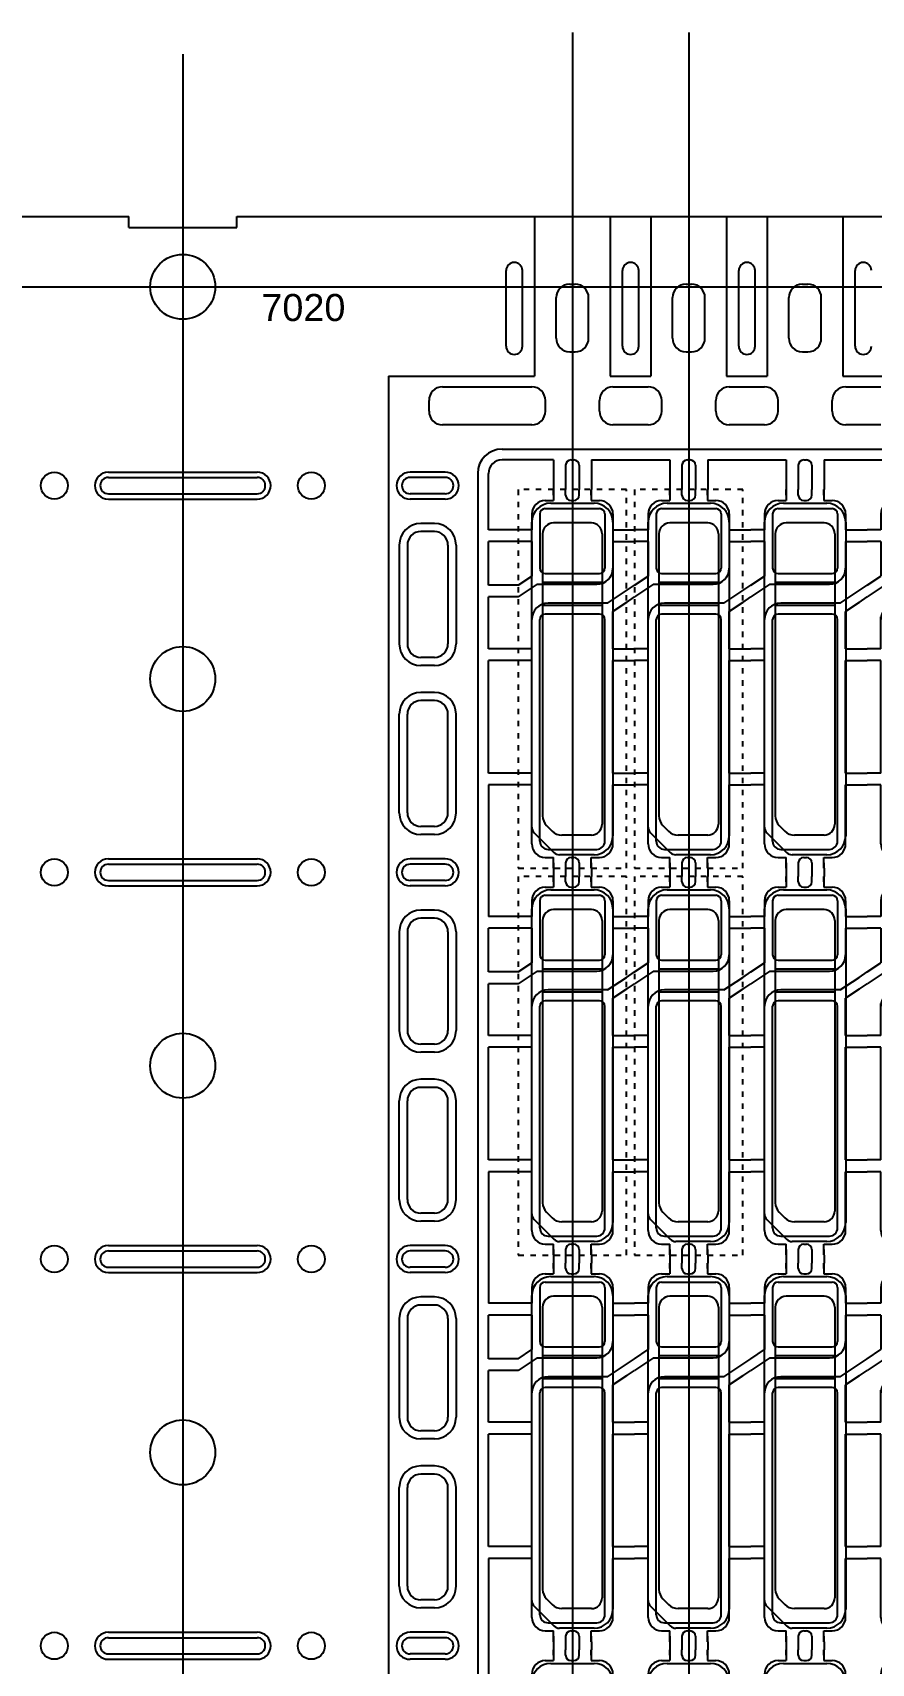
# Model space of a CAD drawing. Header units: millimetres. Extents: x -992 to 1678, y 98 to 1000.
# Drawn here: x -787.16 to -771.66, y 574.62 to 604.77 of the extents above; entities that cross this region are included whole.
import ezdxf

# ---------------------------------------------------------------- set-up
doc = ezdxf.new("R2010")
doc.units = ezdxf.units.MM
for name, pattern in [('CENTER', [10.16, 6.35, -1.27, 1.27, -1.27]), ('DOT2', [0.125, 0, -0.125]), ('HIDDEN', [1.905, 1.27, -0.635])]:
    doc.linetypes.add(name, pattern=pattern)
for name, color, linetype in [('1', 3, 'Continuous'), ('6', 6, 'Continuous'), ('b etching', 1, 'Continuous'), ('CEN', 8, 'CENTER'), ('HID', 1, 'HIDDEN'), ('PPA', 2, 'Continuous')]:
    doc.layers.add(name, color=color, linetype=linetype)
doc.styles.add('STYLE3', font='arial.ttf')

# ---------------------------------------------------------------- blocks, each defined once
blk = doc.blocks.new('e1')
at = {"layer": '1', "linetype": 'ByBlock'}
for p, q in [((-947.208, 906.381), (-947.058, 906.381)), ((-946.833, 906.481), (-946.833, 906.581)), ((-946.733, 906.381), (-946.683, 906.381)), ((-946.583, 906.481), (-946.583, 906.581)), ((-947.708, 904.814), (-947.458, 904.981)), ((-947.358, 904.831), (-947.708, 904.597)), ((-946.058, 904.481), (-945.708, 904.714)), ((-945.708, 904.497), (-945.958, 904.331)), ((-947.208, 899.781), (-947.058, 899.781)), ((-946.833, 899.681), (-946.833, 899.581)), ((-946.733, 899.781), (-946.683, 899.781)), ((-946.583, 899.681), (-946.583, 899.581))]:
    blk.add_line(p, q, dxfattribs=at)
at = {"layer": '1'}
for p, q in [((-947.058, 906.581), (-947.058, 906.481)), ((-947.058, 906.481), (-947.058, 906.581)), ((-947.058, 906.581), (-947.058, 906.381)), ((-946.358, 906.581), (-946.358, 906.481)), ((-946.358, 906.481), (-946.358, 906.581)), ((-946.358, 906.581), (-946.358, 906.381)), ((-946.358, 906.381), (-946.208, 906.381)), ((-947.458, 906.131), (-947.458, 905.841)), ((-945.958, 906.131), (-945.958, 905.841)), ((-947.458, 905.841), (-947.708, 905.841)), ((-945.958, 905.841), (-945.708, 905.841)), ((-947.458, 905.621), (-947.708, 905.621)), ((-947.458, 905.621), (-947.458, 904.981)), ((-945.958, 905.621), (-945.958, 905.131)), ((-945.958, 905.621), (-945.708, 905.621)), ((-947.358, 904.831), (-946.258, 904.831)), ((-947.458, 903.641), (-947.458, 904.231)), ((-946.058, 904.481), (-947.158, 904.481)), ((-945.958, 903.641), (-945.958, 904.331)), ((-947.458, 903.641), (-947.708, 903.641)), ((-945.958, 903.641), (-945.708, 903.641)), ((-947.458, 903.421), (-947.708, 903.421)), ((-947.458, 901.341), (-947.458, 903.421)), ((-945.958, 901.341), (-945.958, 903.421)), ((-945.958, 903.421), (-945.708, 903.421)), ((-947.458, 901.341), (-947.708, 901.341)), ((-945.958, 901.341), (-945.708, 901.341)), ((-947.458, 901.121), (-947.708, 901.121)), ((-947.458, 900.031), (-947.458, 901.121)), ((-945.958, 900.031), (-945.958, 901.121)), ((-945.958, 901.121), (-945.708, 901.121)), ((-947.058, 899.581), (-947.058, 899.781)), ((-947.058, 899.581), (-947.058, 899.681)), ((-947.058, 899.681), (-947.058, 899.581)), ((-946.358, 899.781), (-946.208, 899.781)), ((-946.358, 899.581), (-946.358, 899.781)), ((-946.358, 899.581), (-946.358, 899.681)), ((-946.358, 899.681), (-946.358, 899.581))]:
    blk.add_line(p, q, dxfattribs=at)
for centre, radius, start, end in [((-947.208, 906.131), 0.25, 90, 180), ((-946.208, 906.131), 0.25, 0, 90), ((-946.258, 905.131), 0.3, 270, 0), ((-947.158, 904.181), 0.3, 90, 180), ((-947.208, 900.031), 0.25, 180, 270), ((-946.208, 900.031), 0.25, 270, 0)]:
    blk.add_arc(centre, radius, start, end, dxfattribs=at)
at = {"layer": '1', "linetype": 'ByBlock'}
for centre, start, end in [((-946.733, 906.481), 180, 270), ((-946.683, 906.481), 270, 0), ((-946.733, 899.681), 90, 180), ((-946.683, 899.681), 0, 90)]:
    blk.add_arc(centre, 0.1, start, end, dxfattribs=at)
blk = doc.blocks.new('e2')
at = {"layer": 'b etching', "linetype": 'ByBlock'}
for p, q in [((-947.308, 906.131), (-947.308, 905.131)), ((-947.208, 906.231), (-946.208, 906.231)), ((-946.108, 906.131), (-946.108, 905.131)), ((-947.208, 905.031), (-946.208, 905.031)), ((-946.208, 904.281), (-947.208, 904.281)), ((-947.308, 900.081), (-947.308, 904.181)), ((-946.108, 900.081), (-946.108, 904.181)), ((-947.158, 899.931), (-946.258, 899.931))]:
    blk.add_line(p, q, dxfattribs=at)
for centre, radius, start, end in [((-947.208, 906.131), 0.1, 90, 180), ((-946.208, 906.131), 0.1, 360, 90), ((-947.208, 905.131), 0.1, 180, 270), ((-946.208, 905.131), 0.1, 270, 360), ((-947.208, 904.181), 0.1, 90, 180), ((-946.208, 904.181), 0.1, 0, 90), ((-947.158, 900.081), 0.15, 180, 270), ((-946.258, 900.081), 0.15, 270, 0)]:
    blk.add_arc(centre, radius, start, end, dxfattribs=at)

msp = doc.modelspace()

# ---------------------------------------------------------------- linework, layer by layer
at = {"layer": '1', "linetype": 'ByBlock'}
for p, q in [((-815.23553085, 601.37062093), (-785.38553085, 601.37062093)), ((-783.38553085, 601.37062093), (-753.53553085, 601.37062093)), ((-777.68553085, 597.77062093), (-777.68553085, 597.97062093)), ((-776.68553085, 597.77062093), (-776.68553085, 597.97062093)), ((-775.53553085, 597.77062093), (-775.53553085, 597.97062093)), ((-774.53553085, 597.77062093), (-774.53553085, 597.97062093)), ((-773.38553085, 597.77062093), (-773.38553085, 597.97062093)), ((-772.38553085, 597.77062093), (-772.38553085, 597.97062093)), ((-777.93553085, 597.52062093), (-779.58553085, 597.52062093)), ((-775.78553085, 597.52062093), (-776.43553085, 597.52062093)), ((-773.63553085, 597.52062093), (-774.28553085, 597.52062093)), ((-771.48553085, 597.52062093), (-772.13553085, 597.52062093)), ((-777.53553085, 596.87062093), (-778.48553085, 596.87062093)), ((-777.53553085, 596.87062093), (-777.53553085, 596.32062093)), ((-777.31053085, 596.77062093), (-777.31053085, 596.32062093)), ((-777.21053085, 596.87062093), (-777.16053085, 596.87062093)), ((-777.06053085, 596.77062093), (-777.06053085, 596.32062093)), ((-776.83553085, 596.87062093), (-775.38553085, 596.87062093)), ((-776.83553085, 596.87062093), (-776.83553085, 596.32062093)), ((-775.38553085, 596.87062093), (-775.38553085, 596.32062093)), ((-775.16053085, 596.77062093), (-775.16053085, 596.32062093)), ((-775.06053085, 596.87062093), (-775.01053085, 596.87062093)), ((-774.91053085, 596.77062093), (-774.91053085, 596.32062093)), ((-774.68553085, 596.87062093), (-773.23553085, 596.87062093)), ((-774.68553085, 596.87062093), (-774.68553085, 596.32062093)), ((-773.23553085, 596.87062093), (-773.23553085, 596.32062093)), ((-773.01053085, 596.77062093), (-773.01053085, 596.32062093)), ((-772.91053085, 596.87062093), (-772.86053085, 596.87062093)), ((-772.76053085, 596.77062093), (-772.76053085, 596.32062093)), ((-772.53553085, 596.87062093), (-771.08553085, 596.87062093)), ((-772.53553085, 596.87062093), (-772.53553085, 596.32062093)), ((-778.73553085, 595.58062093), (-778.73553085, 596.62062093)), ((-778.18553085, 595.58062093), (-778.73553085, 595.58062093)), ((-776.18553085, 595.58062093), (-776.03553085, 595.58062093)), ((-774.03553085, 595.58062093), (-773.88553085, 595.58062093)), ((-771.88553085, 595.58062093), (-771.73553085, 595.58062093)), ((-778.73553085, 594.55395426), (-778.73553085, 595.36062093)), ((-778.18553085, 595.36062093), (-778.73553085, 595.36062093)), ((-776.18553085, 595.36062093), (-776.03553085, 595.36062093)), ((-774.03553085, 595.36062093), (-773.88553085, 595.36062093)), ((-771.88553085, 595.36062093), (-771.73553085, 595.36062093)), ((-778.18553085, 594.55395426), (-778.73553085, 594.55395426)), ((-778.73553085, 593.38062093), (-778.73553085, 594.33728759)), ((-778.18553085, 594.33728759), (-778.73553085, 594.33728759)), ((-776.18553085, 594.45395426), (-776.03553085, 594.55395426)), ((-776.18553085, 594.23728759), (-776.03553085, 594.33728759)), ((-774.03553085, 594.45395426), (-773.88553085, 594.55395426)), ((-774.03553085, 594.23728759), (-773.88553085, 594.33728759)), ((-771.88553085, 594.45395426), (-771.73553085, 594.55395426)), ((-771.88553085, 594.23728759), (-771.73553085, 594.33728759)), ((-778.18553085, 593.38062093), (-778.73553085, 593.38062093)), ((-776.18553085, 593.38062093), (-776.03553085, 593.38062093)), ((-774.03553085, 593.38062093), (-773.88553085, 593.38062093)), ((-771.88553085, 593.38062093), (-771.73553085, 593.38062093)), ((-778.73553085, 591.08062093), (-778.73553085, 593.16062093)), ((-778.18553085, 593.16062093), (-778.73553085, 593.16062093)), ((-776.18553085, 593.16062093), (-776.03553085, 593.16062093)), ((-774.03553085, 593.16062093), (-773.88553085, 593.16062093)), ((-771.88553085, 593.16062093), (-771.73553085, 593.16062093)), ((-778.18553085, 591.08062093), (-778.73553085, 591.08062093)), ((-776.18553085, 591.08062093), (-776.03553085, 591.08062093)), ((-774.03553085, 591.08062093), (-773.88553085, 591.08062093)), ((-771.88553085, 591.08062093), (-771.73553085, 591.08062093)), ((-778.18553085, 590.86062093), (-778.73553085, 590.86062093)), ((-778.73553085, 590.86062093), (-778.73553085, 588.43062093)), ((-776.18553085, 590.86062093), (-776.03553085, 590.86062093)), ((-774.03553085, 590.86062093), (-773.88553085, 590.86062093)), ((-771.88553085, 590.86062093), (-771.73553085, 590.86062093)), ((-777.53553085, 589.32062093), (-777.53553085, 589.17062093)), ((-777.31053085, 589.32062093), (-777.31053085, 589.17062093)), ((-777.06053085, 589.32062093), (-777.06053085, 589.17062093)), ((-776.83553085, 589.32062093), (-776.83553085, 589.17062093)), ((-775.38553085, 589.32062093), (-775.38553085, 589.17062093)), ((-775.16053085, 589.32062093), (-775.16053085, 589.17062093)), ((-774.91053085, 589.32062093), (-774.91053085, 589.17062093)), ((-774.68553085, 589.32062093), (-774.68553085, 589.17062093)), ((-773.23553085, 589.32062093), (-773.23553085, 589.17062093)), ((-773.01053085, 589.32062093), (-773.01053085, 589.17062093)), ((-772.76053085, 589.32062093), (-772.76053085, 589.17062093)), ((-772.53553085, 589.32062093), (-772.53553085, 589.17062093)), ((-778.18553085, 588.43062093), (-778.73553085, 588.43062093)), ((-776.18553085, 588.43062093), (-776.03553085, 588.43062093)), ((-774.03553085, 588.43062093), (-773.88553085, 588.43062093)), ((-771.88553085, 588.43062093), (-771.73553085, 588.43062093)), ((-778.18553085, 588.21062093), (-778.73553085, 588.21062093)), ((-778.73553085, 587.40395426), (-778.73553085, 588.21062093)), ((-776.18553085, 588.21062093), (-776.03553085, 588.21062093)), ((-774.03553085, 588.21062093), (-773.88553085, 588.21062093)), ((-771.88553085, 588.21062093), (-771.73553085, 588.21062093)), ((-778.18553085, 587.40395426), (-778.73553085, 587.40395426)), ((-776.18553085, 587.30395426), (-776.03553085, 587.40395426)), ((-774.03553085, 587.30395426), (-773.88553085, 587.40395426)), ((-771.88553085, 587.30395426), (-771.73553085, 587.40395426)), ((-778.73553085, 586.23062093), (-778.73553085, 587.18728759)), ((-778.18553085, 587.18728759), (-778.73553085, 587.18728759)), ((-776.18553085, 587.08728759), (-776.03553085, 587.18728759)), ((-774.03553085, 587.08728759), (-773.88553085, 587.18728759)), ((-771.88553085, 587.08728759), (-771.73553085, 587.18728759)), ((-778.18553085, 586.23062093), (-778.73553085, 586.23062093)), ((-776.18553085, 586.23062093), (-776.03553085, 586.23062093)), ((-774.03553085, 586.23062093), (-773.88553085, 586.23062093)), ((-771.88553085, 586.23062093), (-771.73553085, 586.23062093)), ((-778.73553085, 583.93062093), (-778.73553085, 586.01062093)), ((-778.18553085, 586.01062093), (-778.73553085, 586.01062093)), ((-776.18553085, 586.01062093), (-776.03553085, 586.01062093)), ((-774.03553085, 586.01062093), (-773.88553085, 586.01062093)), ((-771.88553085, 586.01062093), (-771.73553085, 586.01062093)), ((-778.18553085, 583.93062093), (-778.73553085, 583.93062093)), ((-778.18553085, 583.71062093), (-778.73553085, 583.71062093)), ((-778.73553085, 583.71062093), (-778.73553085, 581.28062093)), ((-776.18553085, 583.93062093), (-776.03553085, 583.93062093)), ((-776.18553085, 583.71062093), (-776.03553085, 583.71062093)), ((-774.03553085, 583.93062093), (-773.88553085, 583.93062093)), ((-774.03553085, 583.71062093), (-773.88553085, 583.71062093)), ((-771.88553085, 583.93062093), (-771.73553085, 583.93062093)), ((-771.88553085, 583.71062093), (-771.73553085, 583.71062093)), ((-777.53553085, 582.17062093), (-777.53553085, 582.02062093)), ((-777.31053085, 582.17062093), (-777.31053085, 582.02062093)), ((-777.06053085, 582.17062093), (-777.06053085, 582.02062093)), ((-776.83553085, 582.17062093), (-776.83553085, 582.02062093)), ((-775.38553085, 582.17062093), (-775.38553085, 582.02062093)), ((-775.16053085, 582.17062093), (-775.16053085, 582.02062093)), ((-774.91053085, 582.17062093), (-774.91053085, 582.02062093)), ((-774.68553085, 582.17062093), (-774.68553085, 582.02062093)), ((-773.23553085, 582.17062093), (-773.23553085, 582.02062093)), ((-773.01053085, 582.17062093), (-773.01053085, 582.02062093)), ((-772.76053085, 582.17062093), (-772.76053085, 582.02062093)), ((-772.53553085, 582.17062093), (-772.53553085, 582.02062093)), ((-778.18553085, 581.28062093), (-778.73553085, 581.28062093)), ((-778.18553085, 581.06062093), (-778.73553085, 581.06062093)), ((-778.73553085, 580.25395426), (-778.73553085, 581.06062093)), ((-776.18553085, 581.28062093), (-776.03553085, 581.28062093)), ((-776.18553085, 581.06062093), (-776.03553085, 581.06062093)), ((-774.03553085, 581.28062093), (-773.88553085, 581.28062093)), ((-774.03553085, 581.06062093), (-773.88553085, 581.06062093)), ((-771.88553085, 581.28062093), (-771.73553085, 581.28062093)), ((-771.88553085, 581.06062093), (-771.73553085, 581.06062093)), ((-778.18553085, 580.25395426), (-778.73553085, 580.25395426)), ((-776.18553085, 580.15395426), (-776.03553085, 580.25395426)), ((-774.03553085, 580.15395426), (-773.88553085, 580.25395426)), ((-771.88553085, 580.15395426), (-771.73553085, 580.25395426)), ((-778.73553085, 579.08062093), (-778.73553085, 580.03728759)), ((-778.18553085, 580.03728759), (-778.73553085, 580.03728759)), ((-776.18553085, 579.93728759), (-776.03553085, 580.03728759)), ((-774.03553085, 579.93728759), (-773.88553085, 580.03728759)), ((-771.88553085, 579.93728759), (-771.73553085, 580.03728759)), ((-778.18553085, 579.08062093), (-778.73553085, 579.08062093)), ((-776.18553085, 579.08062093), (-776.03553085, 579.08062093)), ((-774.03553085, 579.08062093), (-773.88553085, 579.08062093)), ((-771.88553085, 579.08062093), (-771.73553085, 579.08062093)), ((-778.73553085, 576.78062093), (-778.73553085, 578.86062093)), ((-778.18553085, 578.86062093), (-778.73553085, 578.86062093)), ((-776.18553085, 578.86062093), (-776.03553085, 578.86062093)), ((-774.03553085, 578.86062093), (-773.88553085, 578.86062093)), ((-771.88553085, 578.86062093), (-771.73553085, 578.86062093)), ((-778.18553085, 576.78062093), (-778.73553085, 576.78062093)), ((-776.18553085, 576.78062093), (-776.03553085, 576.78062093)), ((-774.03553085, 576.78062093), (-773.88553085, 576.78062093)), ((-771.88553085, 576.78062093), (-771.73553085, 576.78062093)), ((-778.18553085, 576.56062093), (-778.73553085, 576.56062093)), ((-778.73553085, 576.56062093), (-778.73553085, 574.13062093)), ((-776.18553085, 576.56062093), (-776.03553085, 576.56062093)), ((-774.03553085, 576.56062093), (-773.88553085, 576.56062093)), ((-771.88553085, 576.56062093), (-771.73553085, 576.56062093)), ((-777.53553085, 575.02062093), (-777.53553085, 574.87062093)), ((-777.31053085, 575.02062093), (-777.31053085, 574.87062093)), ((-777.06053085, 575.02062093), (-777.06053085, 574.87062093)), ((-776.83553085, 575.02062093), (-776.83553085, 574.87062093)), ((-775.38553085, 575.02062093), (-775.38553085, 574.87062093)), ((-775.16053085, 575.02062093), (-775.16053085, 574.87062093)), ((-774.91053085, 575.02062093), (-774.91053085, 574.87062093)), ((-774.68553085, 575.02062093), (-774.68553085, 574.87062093)), ((-773.23553085, 575.02062093), (-773.23553085, 574.87062093)), ((-773.01053085, 575.02062093), (-773.01053085, 574.87062093)), ((-772.76053085, 575.02062093), (-772.76053085, 574.87062093)), ((-772.53553085, 575.02062093), (-772.53553085, 574.87062093))]:
    msp.add_line(p, q, dxfattribs=at)
at = {"layer": '1'}
for p, q in [((-785.38553085, 601.17062093), (-785.38553085, 601.37062093)), ((-783.38553085, 601.17062093), (-783.38553085, 601.37062093)), ((-785.38553085, 601.17062093), (-784.38553085, 601.17062093)), ((-784.38553085, 601.17062093), (-783.38553085, 601.17062093)), ((-778.41053085, 598.97062093), (-778.41053085, 600.37062093)), ((-778.41053085, 598.97062093), (-778.41053085, 600.37062093)), ((-778.11053085, 598.97062093), (-778.11053085, 600.37062093)), ((-778.11053085, 598.97062093), (-778.11053085, 600.37062093)), ((-776.26053085, 598.97062093), (-776.26053085, 600.37062093)), ((-776.26053085, 598.97062093), (-776.26053085, 600.37062093)), ((-775.96053085, 598.97062093), (-775.96053085, 600.37062093)), ((-775.96053085, 598.97062093), (-775.96053085, 600.37062093)), ((-774.11053085, 598.97062093), (-774.11053085, 600.37062093)), ((-774.11053085, 598.97062093), (-774.11053085, 600.37062093)), ((-773.81053085, 598.97062093), (-773.81053085, 600.37062093)), ((-773.81053085, 598.97062093), (-773.81053085, 600.37062093)), ((-771.96053085, 598.97062093), (-771.96053085, 600.37062093)), ((-771.96053085, 598.97062093), (-771.96053085, 600.37062093)), ((-777.23553085, 600.12062093), (-777.13553085, 600.12062093)), ((-775.08553085, 600.12062093), (-774.98553085, 600.12062093)), ((-772.93553085, 600.12062093), (-772.83553085, 600.12062093)), ((-777.48553085, 599.12062093), (-777.48553085, 599.87062093)), ((-776.88553085, 599.12062093), (-776.88553085, 599.87062093)), ((-775.33553085, 599.12062093), (-775.33553085, 599.87062093)), ((-774.73553085, 599.12062093), (-774.73553085, 599.87062093)), ((-773.18553085, 599.12062093), (-773.18553085, 599.87062093)), ((-772.58553085, 599.12062093), (-772.58553085, 599.87062093)), ((-777.23553085, 598.87062093), (-777.13553085, 598.87062093)), ((-775.08553085, 598.87062093), (-774.98553085, 598.87062093)), ((-772.93553085, 598.87062093), (-772.83553085, 598.87062093)), ((-779.58553085, 598.22062093), (-777.93553085, 598.22062093)), ((-776.43553085, 598.22062093), (-775.78553085, 598.22062093)), ((-774.28553085, 598.22062093), (-773.63553085, 598.22062093)), ((-772.13553085, 598.22062093), (-771.48553085, 598.22062093)), ((-779.83553085, 597.77062093), (-779.83553085, 597.97062093)), ((-785.76053085, 596.54562093), (-783.01053085, 596.54562093)), ((-783.88553085, 596.54562093), (-783.01053085, 596.54562093)), ((-779.53553085, 596.54562093), (-780.18553085, 596.54562093)), ((-779.53553085, 596.54562093), (-780.18553085, 596.54562093)), ((-785.76053085, 596.24562093), (-783.01053085, 596.24562093)), ((-783.88553085, 596.24562093), (-783.01053085, 596.24562093)), ((-779.53553085, 596.24562093), (-780.18553085, 596.24562093)), ((-779.53553085, 596.24562093), (-780.18553085, 596.24562093)), ((-779.73553085, 595.54562093), (-779.98553085, 595.54562093)), ((-780.23553085, 595.29562093), (-780.23553085, 593.47062093)), ((-779.48553085, 595.29562093), (-779.48553085, 593.47062093)), ((-779.73553085, 593.22062093), (-779.98553085, 593.22062093)), ((-780.23553085, 590.34562093), (-780.23553085, 592.17062093)), ((-779.73553085, 592.42062093), (-779.98553085, 592.42062093)), ((-779.48553085, 590.34562093), (-779.48553085, 592.17062093)), ((-779.73553085, 590.09562093), (-779.98553085, 590.09562093)), ((-785.76053085, 589.39562093), (-783.01053085, 589.39562093)), ((-783.88553085, 589.39562093), (-783.01053085, 589.39562093)), ((-779.53553085, 589.39562093), (-780.18553085, 589.39562093)), ((-779.53553085, 589.39562093), (-780.18553085, 589.39562093)), ((-785.76053085, 589.09562093), (-783.01053085, 589.09562093)), ((-783.88553085, 589.09562093), (-783.01053085, 589.09562093)), ((-779.53553085, 589.09562093), (-780.18553085, 589.09562093)), ((-779.53553085, 589.09562093), (-780.18553085, 589.09562093)), ((-779.73553085, 588.39562093), (-779.98553085, 588.39562093)), ((-780.23553085, 588.14562093), (-780.23553085, 586.32062093)), ((-779.48553085, 588.14562093), (-779.48553085, 586.32062093)), ((-779.73553085, 586.07062093), (-779.98553085, 586.07062093)), ((-779.73553085, 585.27062093), (-779.98553085, 585.27062093)), ((-780.23553085, 583.19562093), (-780.23553085, 585.02062093)), ((-779.48553085, 583.19562093), (-779.48553085, 585.02062093)), ((-779.73553085, 582.94562093), (-779.98553085, 582.94562093)), ((-785.76053085, 582.24562093), (-783.01053085, 582.24562093)), ((-783.88553085, 582.24562093), (-783.01053085, 582.24562093)), ((-779.53553085, 582.24562093), (-780.18553085, 582.24562093)), ((-779.53553085, 582.24562093), (-780.18553085, 582.24562093)), ((-785.76053085, 581.94562093), (-783.01053085, 581.94562093)), ((-783.88553085, 581.94562093), (-783.01053085, 581.94562093)), ((-779.53553085, 581.94562093), (-780.18553085, 581.94562093)), ((-779.53553085, 581.94562093), (-780.18553085, 581.94562093)), ((-780.23553085, 580.99562093), (-780.23553085, 579.17062093)), ((-779.73553085, 581.24562093), (-779.98553085, 581.24562093)), ((-779.48553085, 580.99562093), (-779.48553085, 579.17062093)), ((-779.73553085, 578.92062093), (-779.98553085, 578.92062093)), ((-779.73553085, 578.12062093), (-779.98553085, 578.12062093)), ((-780.23553085, 576.04562093), (-780.23553085, 577.87062093)), ((-779.48553085, 576.04562093), (-779.48553085, 577.87062093)), ((-779.73553085, 575.79562093), (-779.98553085, 575.79562093)), ((-785.76053085, 575.09562093), (-783.01053085, 575.09562093)), ((-783.88553085, 575.09562093), (-783.01053085, 575.09562093)), ((-779.53553085, 575.09562093), (-780.18553085, 575.09562093)), ((-779.53553085, 575.09562093), (-780.18553085, 575.09562093)), ((-785.76053085, 574.79562093), (-783.01053085, 574.79562093)), ((-783.88553085, 574.79562093), (-783.01053085, 574.79562093)), ((-779.53553085, 574.79562093), (-780.18553085, 574.79562093)), ((-779.53553085, 574.79562093), (-780.18553085, 574.79562093))]:
    msp.add_line(p, q, dxfattribs=at)
for centre, radius in [((-784.38553085, 600.07062093), 0.6), ((-786.76053085, 596.39562093), 0.25), ((-782.01053085, 596.39562093), 0.25), ((-784.38553085, 592.82062093), 0.6), ((-786.76053085, 589.24562093), 0.25), ((-782.01053085, 589.24562093), 0.25), ((-784.38553085, 585.67062093), 0.6), ((-786.76053085, 582.09562093), 0.25), ((-782.01053085, 582.09562093), 0.25), ((-784.38553085, 578.52062093), 0.6), ((-786.76053085, 574.94562093), 0.25), ((-782.01053085, 574.94562093), 0.25)]:
    msp.add_circle(centre, radius, dxfattribs=at)
for centre, radius, start, end in [((-778.26053085, 600.37062093), 0.15, 0, 180), ((-778.26053085, 600.37062093), 0.15, 0, 180), ((-776.11053085, 600.37062093), 0.15, 0, 180), ((-776.11053085, 600.37062093), 0.15, 0, 180), ((-773.96053085, 600.37062093), 0.15, 0, 180), ((-773.96053085, 600.37062093), 0.15, 0, 180), ((-771.81053085, 600.37062093), 0.15, 0, 180), ((-771.81053085, 600.37062093), 0.15, 0, 180), ((-777.23553085, 599.87062093), 0.25, 90, 180), ((-777.13553085, 599.87062093), 0.25, 0, 90), ((-775.08553085, 599.87062093), 0.25, 90, 180), ((-774.98553085, 599.87062093), 0.25, 0, 90), ((-772.93553085, 599.87062093), 0.25, 90, 180), ((-772.83553085, 599.87062093), 0.25, 0, 90), ((-777.23553085, 599.12062093), 0.25, 180, 270), ((-777.13553085, 599.12062093), 0.25, 270, 0), ((-775.08553085, 599.12062093), 0.25, 180, 270), ((-774.98553085, 599.12062093), 0.25, 270, 0), ((-772.93553085, 599.12062093), 0.25, 180, 270), ((-772.83553085, 599.12062093), 0.25, 270, 0), ((-778.26053085, 598.97062093), 0.15, 180, 0), ((-778.26053085, 598.97062093), 0.15, 180, 0), ((-776.11053085, 598.97062093), 0.15, 180, 0), ((-776.11053085, 598.97062093), 0.15, 180, 0), ((-773.96053085, 598.97062093), 0.15, 180, 0), ((-773.96053085, 598.97062093), 0.15, 180, 0), ((-771.81053085, 598.97062093), 0.15, 180, 0), ((-771.81053085, 598.97062093), 0.15, 180, 0), ((-779.58553085, 597.97062093), 0.25, 90, 180), ((-779.58553085, 597.77062093), 0.25, 180, 270), ((-785.76053085, 596.39562093), 0.15, 90, 270), ((-785.76053085, 596.39562093), 0.15, 90, 270), ((-783.01053085, 596.39562093), 0.15, 270, 90), ((-783.01053085, 596.39562093), 0.15, 270, 90), ((-780.18553085, 596.39562093), 0.15, 90, 270), ((-780.18553085, 596.39562093), 0.15, 90, 270), ((-779.53553085, 596.39562093), 0.15, 270, 90), ((-779.53553085, 596.39562093), 0.15, 270, 90), ((-779.98553085, 595.29562093), 0.25, 90, 180), ((-779.73553085, 595.29562093), 0.25, 360, 90), ((-779.98553085, 593.47062093), 0.25, 180, 270), ((-779.73553085, 593.47062093), 0.25, 270, 360), ((-779.98553085, 592.17062093), 0.25, 90, 180), ((-779.73553085, 592.17062093), 0.25, 0, 90), ((-779.98553085, 590.34562093), 0.25, 180, 270), ((-779.73553085, 590.34562093), 0.25, 270, 0), ((-785.76053085, 589.24562093), 0.15, 90, 270), ((-785.76053085, 589.24562093), 0.15, 90, 270), ((-783.01053085, 589.24562093), 0.15, 270, 90), ((-783.01053085, 589.24562093), 0.15, 270, 90), ((-780.18553085, 589.24562093), 0.15, 90, 270), ((-780.18553085, 589.24562093), 0.15, 90, 270), ((-779.53553085, 589.24562093), 0.15, 270, 90), ((-779.53553085, 589.24562093), 0.15, 270, 90), ((-779.98553085, 588.14562093), 0.25, 90, 180), ((-779.73553085, 588.14562093), 0.25, 360, 90), ((-779.98553085, 586.32062093), 0.25, 180, 270), ((-779.73553085, 586.32062093), 0.25, 270, 360), ((-779.98553085, 585.02062093), 0.25, 90, 180), ((-779.73553085, 585.02062093), 0.25, 0, 90), ((-779.98553085, 583.19562093), 0.25, 180, 270), ((-779.73553085, 583.19562093), 0.25, 270, 0), ((-785.76053085, 582.09562093), 0.15, 90, 270), ((-785.76053085, 582.09562093), 0.15, 90, 270), ((-783.01053085, 582.09562093), 0.15, 270, 90), ((-783.01053085, 582.09562093), 0.15, 270, 90), ((-780.18553085, 582.09562093), 0.15, 90, 270), ((-780.18553085, 582.09562093), 0.15, 90, 270), ((-779.53553085, 582.09562093), 0.15, 270, 90), ((-779.53553085, 582.09562093), 0.15, 270, 90), ((-779.98553085, 580.99562093), 0.25, 90, 180), ((-779.73553085, 580.99562093), 0.25, 360, 90), ((-779.98553085, 579.17062093), 0.25, 180, 270), ((-779.73553085, 579.17062093), 0.25, 270, 360), ((-779.98553085, 577.87062093), 0.25, 90, 180), ((-779.73553085, 577.87062093), 0.25, 0, 90), ((-779.98553085, 576.04562093), 0.25, 180, 270), ((-779.73553085, 576.04562093), 0.25, 270, 0), ((-785.76053085, 574.94562093), 0.15, 90, 270), ((-785.76053085, 574.94562093), 0.15, 90, 270), ((-783.01053085, 574.94562093), 0.15, 270, 90), ((-783.01053085, 574.94562093), 0.15, 270, 90), ((-780.18553085, 574.94562093), 0.15, 90, 270), ((-780.18553085, 574.94562093), 0.15, 90, 270), ((-779.53553085, 574.94562093), 0.15, 270, 90), ((-779.53553085, 574.94562093), 0.15, 270, 90)]:
    msp.add_arc(centre, radius, start, end, dxfattribs=at)
at = {"layer": '1', "linetype": 'ByBlock'}
for centre, radius, start, end in [((-777.93553085, 597.97062093), 0.25, 0, 90), ((-776.43553085, 597.97062093), 0.25, 90, 180), ((-775.78553085, 597.97062093), 0.25, 0, 90), ((-774.28553085, 597.97062093), 0.25, 90, 180), ((-773.63553085, 597.97062093), 0.25, 0, 90), ((-772.13553085, 597.97062093), 0.25, 90, 180), ((-777.93553085, 597.77062093), 0.25, 270, 0), ((-776.43553085, 597.77062093), 0.25, 180, 270), ((-775.78553085, 597.77062093), 0.25, 270, 0), ((-774.28553085, 597.77062093), 0.25, 180, 270), ((-773.63553085, 597.77062093), 0.25, 270, 0), ((-772.13553085, 597.77062093), 0.25, 180, 270), ((-778.48553085, 596.62062093), 0.25, 90, 180), ((-777.21053085, 596.77062093), 0.1, 90, 180), ((-777.16053085, 596.77062093), 0.1, 0, 90), ((-775.06053085, 596.77062093), 0.1, 90, 180), ((-775.01053085, 596.77062093), 0.1, 0, 90), ((-772.91053085, 596.77062093), 0.1, 90, 180), ((-772.86053085, 596.77062093), 0.1, 0, 90)]:
    msp.add_arc(centre, radius, start, end, dxfattribs=at)
at = {"layer": '6', "linetype": 'DOT2'}
for p, q in [((-778.18553085, 596.32062093), (-778.18553085, 589.32062093)), ((-776.18553085, 596.32062093), (-778.18553085, 596.32062093)), ((-776.18553085, 589.32062093), (-776.18553085, 596.32062093)), ((-776.03553085, 596.32062093), (-776.03553085, 589.32062093)), ((-774.03553085, 596.32062093), (-776.03553085, 596.32062093)), ((-774.03553085, 589.32062093), (-774.03553085, 596.32062093)), ((-778.18553085, 589.32062093), (-776.18553085, 589.32062093)), ((-778.18553085, 589.17062093), (-778.18553085, 582.17062093)), ((-776.18553085, 589.17062093), (-778.18553085, 589.17062093)), ((-776.18553085, 582.17062093), (-776.18553085, 589.17062093)), ((-776.03553085, 589.32062093), (-774.03553085, 589.32062093)), ((-776.03553085, 589.17062093), (-776.03553085, 582.17062093)), ((-774.03553085, 589.17062093), (-776.03553085, 589.17062093)), ((-774.03553085, 582.17062093), (-774.03553085, 589.17062093)), ((-778.18553085, 582.17062093), (-776.18553085, 582.17062093)), ((-776.03553085, 582.17062093), (-774.03553085, 582.17062093))]:
    msp.add_line(p, q, dxfattribs=at)
at = {"layer": 'CEN', "linetype": 'ByBlock'}
for p, q in [((-777.18553085, 604.77062093), (-777.18553085, 537.97062093)), ((-775.03553085, 604.77062093), (-775.03553085, 537.97062093)), ((-784.38553085, 604.37062093), (-784.38553085, 538.37062093)), ((-784.38553085, 604.37062093), (-784.38553085, 538.37062093)), ((-906.06053085, 600.07062093), (-663.71053085, 600.07062093))]:
    msp.add_line(p, q, dxfattribs=at)
at = {"layer": 'HID', "linetype": 'ByBlock'}
for p, q in [((-778.48553085, 597.07062093), (-728.58553085, 597.07062093)), ((-785.76053085, 596.64562093), (-783.01053085, 596.64562093)), ((-779.53553085, 596.64562093), (-780.18553085, 596.64562093)), ((-778.93553085, 596.62062093), (-778.93553085, 546.12062093)), ((-785.76053085, 596.14562093), (-783.01053085, 596.14562093)), ((-779.53553085, 596.14562093), (-780.18553085, 596.14562093)), ((-779.73553085, 595.69562093), (-779.98553085, 595.69562093)), ((-780.38553085, 595.29562093), (-780.38553085, 593.47062093)), ((-779.33553085, 595.29562093), (-779.33553085, 593.47062093)), ((-779.73553085, 593.07062093), (-779.98553085, 593.07062093)), ((-779.73553085, 592.57062093), (-779.98553085, 592.57062093)), ((-780.38553085, 590.34562093), (-780.38553085, 592.17062093)), ((-779.33553085, 590.34562093), (-779.33553085, 592.17062093)), ((-779.73553085, 589.94562093), (-779.98553085, 589.94562093)), ((-785.76053085, 589.49562093), (-783.01053085, 589.49562093)), ((-779.53553085, 589.49562093), (-780.18553085, 589.49562093)), ((-785.76053085, 588.99562093), (-783.01053085, 588.99562093)), ((-779.53553085, 588.99562093), (-780.18553085, 588.99562093)), ((-779.73553085, 588.54562093), (-779.98553085, 588.54562093)), ((-780.38553085, 588.14562093), (-780.38553085, 586.32062093)), ((-779.33553085, 588.14562093), (-779.33553085, 586.32062093)), ((-779.73553085, 585.92062093), (-779.98553085, 585.92062093)), ((-779.73553085, 585.42062093), (-779.98553085, 585.42062093)), ((-780.38553085, 583.19562093), (-780.38553085, 585.02062093)), ((-779.33553085, 583.19562093), (-779.33553085, 585.02062093)), ((-779.73553085, 582.79562093), (-779.98553085, 582.79562093)), ((-785.76053085, 582.34562093), (-783.01053085, 582.34562093)), ((-779.53553085, 582.34562093), (-780.18553085, 582.34562093)), ((-785.76053085, 581.84562093), (-783.01053085, 581.84562093)), ((-779.53553085, 581.84562093), (-780.18553085, 581.84562093)), ((-779.73553085, 581.39562093), (-779.98553085, 581.39562093)), ((-780.38553085, 580.99562093), (-780.38553085, 579.17062093)), ((-779.33553085, 580.99562093), (-779.33553085, 579.17062093)), ((-779.73553085, 578.77062093), (-779.98553085, 578.77062093)), ((-779.73553085, 578.27062093), (-779.98553085, 578.27062093)), ((-780.38553085, 576.04562093), (-780.38553085, 577.87062093)), ((-779.33553085, 576.04562093), (-779.33553085, 577.87062093)), ((-779.73553085, 575.64562093), (-779.98553085, 575.64562093)), ((-785.76053085, 575.19562093), (-783.01053085, 575.19562093)), ((-779.53553085, 575.19562093), (-780.18553085, 575.19562093)), ((-785.76053085, 574.69562093), (-783.01053085, 574.69562093)), ((-779.53553085, 574.69562093), (-780.18553085, 574.69562093))]:
    msp.add_line(p, q, dxfattribs=at)
for centre, radius, start, end in [((-778.48553085, 596.62062093), 0.45, 90, 180), ((-785.76053085, 596.39562093), 0.25, 90, 270), ((-783.01053085, 596.39562093), 0.25, 270, 90), ((-780.18553085, 596.39562093), 0.25, 90, 270), ((-779.53553085, 596.39562093), 0.25, 270, 90), ((-779.98553085, 595.29562093), 0.4, 90, 180), ((-779.73553085, 595.29562093), 0.4, 360, 90), ((-779.98553085, 593.47062093), 0.4, 180, 270), ((-779.73553085, 593.47062093), 0.4, 270, 360), ((-779.98553085, 592.17062093), 0.4, 90, 180), ((-779.73553085, 592.17062093), 0.4, 0, 90), ((-779.98553085, 590.34562093), 0.4, 180, 270), ((-779.73553085, 590.34562093), 0.4, 270, 0), ((-785.76053085, 589.24562093), 0.25, 90, 270), ((-783.01053085, 589.24562093), 0.25, 270, 90), ((-780.18553085, 589.24562093), 0.25, 90, 270), ((-779.53553085, 589.24562093), 0.25, 270, 90), ((-779.98553085, 588.14562093), 0.4, 90, 180), ((-779.73553085, 588.14562093), 0.4, 360, 90), ((-779.98553085, 586.32062093), 0.4, 180, 270), ((-779.73553085, 586.32062093), 0.4, 270, 360), ((-779.98553085, 585.02062093), 0.4, 90, 180), ((-779.73553085, 585.02062093), 0.4, 0, 90), ((-779.98553085, 583.19562093), 0.4, 180, 270), ((-779.73553085, 583.19562093), 0.4, 270, 0), ((-785.76053085, 582.09562093), 0.25, 90, 270), ((-783.01053085, 582.09562093), 0.25, 270, 90), ((-780.18553085, 582.09562093), 0.25, 90, 270), ((-779.53553085, 582.09562093), 0.25, 270, 90), ((-779.98553085, 580.99562093), 0.4, 90, 180), ((-779.73553085, 580.99562093), 0.4, 360, 90), ((-779.98553085, 579.17062093), 0.4, 180, 270), ((-779.73553085, 579.17062093), 0.4, 270, 360), ((-779.98553085, 577.87062093), 0.4, 90, 180), ((-779.73553085, 577.87062093), 0.4, 0, 90), ((-779.98553085, 576.04562093), 0.4, 180, 270), ((-779.73553085, 576.04562093), 0.4, 270, 0), ((-785.76053085, 574.94562093), 0.25, 90, 270), ((-783.01053085, 574.94562093), 0.25, 270, 90), ((-780.18553085, 574.94562093), 0.25, 90, 270), ((-779.53553085, 574.94562093), 0.25, 270, 90)]:
    msp.add_arc(centre, radius, start, end, dxfattribs=at)
at = {"layer": 'PPA', "linetype": 'ByBlock'}
for p, q in [((-777.88553085, 601.37062093), (-777.88553085, 598.42062093)), ((-776.48553085, 601.37062093), (-776.48553085, 598.42062093)), ((-775.73553085, 601.37062093), (-775.73553085, 598.42062093)), ((-774.33553085, 601.37062093), (-774.33553085, 598.42062093)), ((-773.58553085, 601.37062093), (-773.58553085, 598.42062093)), ((-772.18553085, 601.37062093), (-772.18553085, 598.42062093)), ((-780.58553085, 598.42062093), (-780.58553085, 544.32062093)), ((-780.58553085, 598.42062093), (-777.88553085, 598.42062093)), ((-776.48553085, 598.42062093), (-775.73553085, 598.42062093)), ((-774.33553085, 598.42062093), (-773.58553085, 598.42062093)), ((-772.18553085, 598.42062093), (-771.43553085, 598.42062093)), ((-777.58553085, 596.07062093), (-776.78553085, 596.07062093)), ((-775.43553085, 596.07062093), (-774.63553085, 596.07062093)), ((-773.28553085, 596.07062093), (-772.48553085, 596.07062093)), ((-777.93553085, 590.08275296), (-777.93553085, 595.72062093)), ((-777.73553085, 595.50698456), (-777.73553085, 590.28781068)), ((-776.83553085, 595.70698456), (-777.53553085, 595.70698456)), ((-776.63553085, 595.50698456), (-776.63553085, 590.13425729)), ((-776.43553085, 595.72062093), (-776.43553085, 589.92062093)), ((-775.78553085, 590.08275296), (-775.78553085, 595.72062093)), ((-775.58553085, 595.50698456), (-775.58553085, 590.28781068)), ((-774.68553085, 595.70698456), (-775.38553085, 595.70698456)), ((-774.48553085, 595.50698456), (-774.48553085, 590.13425729)), ((-774.28553085, 595.72062093), (-774.28553085, 589.92062093)), ((-773.63553085, 590.08275296), (-773.63553085, 595.72062093)), ((-773.43553085, 595.50698456), (-773.43553085, 590.28781068)), ((-772.53553085, 595.70698456), (-773.23553085, 595.70698456)), ((-772.33553085, 595.50698456), (-772.33553085, 590.13425729)), ((-772.13553085, 595.72062093), (-772.13553085, 589.92062093)), ((-777.73553085, 594.61062093), (-776.63553085, 594.61062093)), ((-775.58553085, 594.61062093), (-774.48553085, 594.61062093)), ((-773.43553085, 594.61062093), (-772.33553085, 594.61062093)), ((-776.63553085, 594.18062093), (-777.73553085, 594.18062093)), ((-774.48553085, 594.18062093), (-775.58553085, 594.18062093)), ((-772.33553085, 594.18062093), (-773.43553085, 594.18062093)), ((-777.66230754, 590.11103399), (-777.55875415, 590.0074806)), ((-775.51230754, 590.11103399), (-775.40875415, 590.0074806)), ((-773.36230754, 590.11103399), (-773.25875415, 590.0074806)), ((-777.89159687, 589.97668695), (-777.52946483, 589.61455491)), ((-776.83553085, 589.93425729), (-777.38197746, 589.93425729)), ((-775.74159687, 589.97668695), (-775.37946483, 589.61455491)), ((-774.68553085, 589.93425729), (-775.23197746, 589.93425729)), ((-773.59159687, 589.97668695), (-773.22946483, 589.61455491)), ((-772.53553085, 589.93425729), (-773.08197746, 589.93425729)), ((-776.78553085, 589.57062093), (-777.42339881, 589.57062093)), ((-774.63553085, 589.57062093), (-775.27339881, 589.57062093)), ((-772.48553085, 589.57062093), (-773.12339881, 589.57062093)), ((-777.58553085, 588.92062093), (-776.78553085, 588.92062093)), ((-775.43553085, 588.92062093), (-774.63553085, 588.92062093)), ((-773.28553085, 588.92062093), (-772.48553085, 588.92062093)), ((-777.93553085, 582.93275296), (-777.93553085, 588.57062093)), ((-776.83553085, 588.55698456), (-777.53553085, 588.55698456)), ((-776.43553085, 588.57062093), (-776.43553085, 582.77062093)), ((-775.78553085, 582.93275296), (-775.78553085, 588.57062093)), ((-774.68553085, 588.55698456), (-775.38553085, 588.55698456)), ((-774.28553085, 588.57062093), (-774.28553085, 582.77062093)), ((-773.63553085, 582.93275296), (-773.63553085, 588.57062093)), ((-772.53553085, 588.55698456), (-773.23553085, 588.55698456)), ((-772.13553085, 588.57062093), (-772.13553085, 582.77062093)), ((-777.73553085, 588.35698456), (-777.73553085, 583.13781068)), ((-776.63553085, 588.35698456), (-776.63553085, 582.98425729)), ((-775.58553085, 588.35698456), (-775.58553085, 583.13781068)), ((-774.48553085, 588.35698456), (-774.48553085, 582.98425729)), ((-773.43553085, 588.35698456), (-773.43553085, 583.13781068)), ((-772.33553085, 588.35698456), (-772.33553085, 582.98425729)), ((-777.73553085, 587.46062093), (-776.63553085, 587.46062093)), ((-775.58553085, 587.46062093), (-774.48553085, 587.46062093)), ((-773.43553085, 587.46062093), (-772.33553085, 587.46062093)), ((-776.63553085, 587.03062093), (-777.73553085, 587.03062093)), ((-774.48553085, 587.03062093), (-775.58553085, 587.03062093)), ((-772.33553085, 587.03062093), (-773.43553085, 587.03062093)), ((-777.89159687, 582.82668695), (-777.52946483, 582.46455491)), ((-777.66230754, 582.96103399), (-777.55875415, 582.8574806)), ((-775.74159687, 582.82668695), (-775.37946483, 582.46455491)), ((-775.51230754, 582.96103399), (-775.40875415, 582.8574806)), ((-773.59159687, 582.82668695), (-773.22946483, 582.46455491)), ((-773.36230754, 582.96103399), (-773.25875415, 582.8574806)), ((-776.83553085, 582.78425729), (-777.38197746, 582.78425729)), ((-774.68553085, 582.78425729), (-775.23197746, 582.78425729)), ((-772.53553085, 582.78425729), (-773.08197746, 582.78425729)), ((-776.78553085, 582.42062093), (-777.42339881, 582.42062093)), ((-774.63553085, 582.42062093), (-775.27339881, 582.42062093)), ((-772.48553085, 582.42062093), (-773.12339881, 582.42062093)), ((-777.58553085, 581.77062093), (-776.78553085, 581.77062093)), ((-775.43553085, 581.77062093), (-774.63553085, 581.77062093)), ((-773.28553085, 581.77062093), (-772.48553085, 581.77062093)), ((-777.93553085, 575.78275296), (-777.93553085, 581.42062093)), ((-776.83553085, 581.40698456), (-777.53553085, 581.40698456)), ((-776.43553085, 581.42062093), (-776.43553085, 575.62062093)), ((-775.78553085, 575.78275296), (-775.78553085, 581.42062093)), ((-774.68553085, 581.40698456), (-775.38553085, 581.40698456)), ((-774.28553085, 581.42062093), (-774.28553085, 575.62062093)), ((-773.63553085, 575.78275296), (-773.63553085, 581.42062093)), ((-772.53553085, 581.40698456), (-773.23553085, 581.40698456)), ((-772.13553085, 581.42062093), (-772.13553085, 575.62062093)), ((-777.73553085, 581.20698456), (-777.73553085, 575.98781068)), ((-776.63553085, 581.20698456), (-776.63553085, 575.83425729)), ((-775.58553085, 581.20698456), (-775.58553085, 575.98781068)), ((-774.48553085, 581.20698456), (-774.48553085, 575.83425729)), ((-773.43553085, 581.20698456), (-773.43553085, 575.98781068)), ((-772.33553085, 581.20698456), (-772.33553085, 575.83425729)), ((-777.73553085, 580.31062093), (-776.63553085, 580.31062093)), ((-775.58553085, 580.31062093), (-774.48553085, 580.31062093)), ((-773.43553085, 580.31062093), (-772.33553085, 580.31062093)), ((-776.63553085, 579.88062093), (-777.73553085, 579.88062093)), ((-774.48553085, 579.88062093), (-775.58553085, 579.88062093)), ((-772.33553085, 579.88062093), (-773.43553085, 579.88062093)), ((-777.89159687, 575.67668695), (-777.52946483, 575.31455491)), ((-777.66230754, 575.81103399), (-777.55875415, 575.7074806)), ((-776.83553085, 575.63425729), (-777.38197746, 575.63425729)), ((-775.74159687, 575.67668695), (-775.37946483, 575.31455491)), ((-775.51230754, 575.81103399), (-775.40875415, 575.7074806)), ((-774.68553085, 575.63425729), (-775.23197746, 575.63425729)), ((-773.59159687, 575.67668695), (-773.22946483, 575.31455491)), ((-773.36230754, 575.81103399), (-773.25875415, 575.7074806)), ((-772.53553085, 575.63425729), (-773.08197746, 575.63425729)), ((-776.78553085, 575.27062093), (-777.42339881, 575.27062093)), ((-774.63553085, 575.27062093), (-775.27339881, 575.27062093)), ((-772.48553085, 575.27062093), (-773.12339881, 575.27062093)), ((-777.58553085, 574.62062093), (-776.78553085, 574.62062093)), ((-775.43553085, 574.62062093), (-774.63553085, 574.62062093)), ((-773.28553085, 574.62062093), (-772.48553085, 574.62062093))]:
    msp.add_line(p, q, dxfattribs=at)
for centre, radius, start, end in [((-777.58553085, 595.72062093), 0.35, 90, 180), ((-776.78553085, 595.72062093), 0.35, 0, 90), ((-775.43553085, 595.72062093), 0.35, 90, 180), ((-774.63553085, 595.72062093), 0.35, 0, 90), ((-773.28553085, 595.72062093), 0.35, 90, 180), ((-772.48553085, 595.72062093), 0.35, 0, 90), ((-777.53553085, 595.50698456), 0.2, 90, 180), ((-776.83553085, 595.50698456), 0.2, 0, 90), ((-775.38553085, 595.50698456), 0.2, 90, 180), ((-774.68553085, 595.50698456), 0.2, 0, 90), ((-773.23553085, 595.50698456), 0.2, 90, 180), ((-772.53553085, 595.50698456), 0.2, 0, 90), ((-777.78553085, 590.08275296), 0.15, 180, 225), ((-777.48553085, 590.28781068), 0.25, 180, 225), ((-776.83553085, 590.13425729), 0.2, 270, 0), ((-775.63553085, 590.08275296), 0.15, 180, 225), ((-775.33553085, 590.28781068), 0.25, 180, 225), ((-774.68553085, 590.13425729), 0.2, 270, 0), ((-773.48553085, 590.08275296), 0.15, 180, 225), ((-773.18553085, 590.28781068), 0.25, 180, 225), ((-772.53553085, 590.13425729), 0.2, 270, 0), ((-777.38197746, 590.18425729), 0.25, 225, 270), ((-776.78553085, 589.92062093), 0.35, 270, 0), ((-775.23197746, 590.18425729), 0.25, 225, 270), ((-774.63553085, 589.92062093), 0.35, 270, 0), ((-773.08197746, 590.18425729), 0.25, 225, 270), ((-772.48553085, 589.92062093), 0.35, 270, 0), ((-777.42339881, 589.72062093), 0.15, 225, 270), ((-775.27339881, 589.72062093), 0.15, 225, 270), ((-773.12339881, 589.72062093), 0.15, 225, 270), ((-777.58553085, 588.57062093), 0.35, 90, 180), ((-776.78553085, 588.57062093), 0.35, 0, 90), ((-775.43553085, 588.57062093), 0.35, 90, 180), ((-774.63553085, 588.57062093), 0.35, 0, 90), ((-773.28553085, 588.57062093), 0.35, 90, 180), ((-772.48553085, 588.57062093), 0.35, 0, 90), ((-777.53553085, 588.35698456), 0.2, 90, 180), ((-776.83553085, 588.35698456), 0.2, 0, 90), ((-775.38553085, 588.35698456), 0.2, 90, 180), ((-774.68553085, 588.35698456), 0.2, 0, 90), ((-773.23553085, 588.35698456), 0.2, 90, 180), ((-772.53553085, 588.35698456), 0.2, 0, 90), ((-777.48553085, 583.13781068), 0.25, 180, 225), ((-775.33553085, 583.13781068), 0.25, 180, 225), ((-773.18553085, 583.13781068), 0.25, 180, 225), ((-777.78553085, 582.93275296), 0.15, 180, 225), ((-777.38197746, 583.03425729), 0.25, 225, 270), ((-776.83553085, 582.98425729), 0.2, 270, 0), ((-775.63553085, 582.93275296), 0.15, 180, 225), ((-775.23197746, 583.03425729), 0.25, 225, 270), ((-774.68553085, 582.98425729), 0.2, 270, 0), ((-773.48553085, 582.93275296), 0.15, 180, 225), ((-773.08197746, 583.03425729), 0.25, 225, 270), ((-772.53553085, 582.98425729), 0.2, 270, 0), ((-776.78553085, 582.77062093), 0.35, 270, 0), ((-774.63553085, 582.77062093), 0.35, 270, 0), ((-772.48553085, 582.77062093), 0.35, 270, 0), ((-777.42339881, 582.57062093), 0.15, 225, 270), ((-775.27339881, 582.57062093), 0.15, 225, 270), ((-773.12339881, 582.57062093), 0.15, 225, 270), ((-777.58553085, 581.42062093), 0.35, 90, 180), ((-776.78553085, 581.42062093), 0.35, 0, 90), ((-775.43553085, 581.42062093), 0.35, 90, 180), ((-774.63553085, 581.42062093), 0.35, 0, 90), ((-773.28553085, 581.42062093), 0.35, 90, 180), ((-772.48553085, 581.42062093), 0.35, 0, 90), ((-777.53553085, 581.20698456), 0.2, 90, 180), ((-776.83553085, 581.20698456), 0.2, 0, 90), ((-775.38553085, 581.20698456), 0.2, 90, 180), ((-774.68553085, 581.20698456), 0.2, 0, 90), ((-773.23553085, 581.20698456), 0.2, 90, 180), ((-772.53553085, 581.20698456), 0.2, 0, 90), ((-777.48553085, 575.98781068), 0.25, 180, 225), ((-775.33553085, 575.98781068), 0.25, 180, 225), ((-773.18553085, 575.98781068), 0.25, 180, 225), ((-777.78553085, 575.78275296), 0.15, 180, 225), ((-777.38197746, 575.88425729), 0.25, 225, 270), ((-776.83553085, 575.83425729), 0.2, 270, 0), ((-776.78553085, 575.62062093), 0.35, 270, 0), ((-775.63553085, 575.78275296), 0.15, 180, 225), ((-775.23197746, 575.88425729), 0.25, 225, 270), ((-774.68553085, 575.83425729), 0.2, 270, 0), ((-774.63553085, 575.62062093), 0.35, 270, 0), ((-773.48553085, 575.78275296), 0.15, 180, 225), ((-773.08197746, 575.88425729), 0.25, 225, 270), ((-772.53553085, 575.83425729), 0.2, 270, 0), ((-772.48553085, 575.62062093), 0.35, 270, 0), ((-777.42339881, 575.42062093), 0.15, 225, 270), ((-775.27339881, 575.42062093), 0.15, 225, 270), ((-773.12339881, 575.42062093), 0.15, 225, 270), ((-777.58553085, 574.27062093), 0.35, 90, 180), ((-776.78553085, 574.27062093), 0.35, 0, 90), ((-775.43553085, 574.27062093), 0.35, 90, 180), ((-774.63553085, 574.27062093), 0.35, 0, 90), ((-773.28553085, 574.27062093), 0.35, 90, 180), ((-772.48553085, 574.27062093), 0.35, 0, 90)]:
    msp.add_arc(centre, radius, start, end, dxfattribs=at)

# ---------------------------------------------------------------- block references
at = {"linetype": 'ByBlock'}
for name, p in [('e1', (169.52201547, -310.26006667)), ('e1', (171.67201547, -310.26006667)), ('e1', (173.82201547, -310.26006667)), ('e1', (175.97201547, -310.26006667)), ('e2', (169.52201547, -310.26006667)), ('e2', (171.67201547, -310.26006667)), ('e2', (173.82201547, -310.26006667)), ('e1', (169.52201547, -317.41006667)), ('e1', (171.67201547, -317.41006667)), ('e1', (173.82201547, -317.41006667)), ('e1', (175.97201547, -317.41006667)), ('e2', (169.52201547, -317.41006667)), ('e2', (171.67201547, -317.41006667)), ('e2', (173.82201547, -317.41006667)), ('e1', (169.52201547, -324.56006667)), ('e1', (171.67201547, -324.56006667)), ('e1', (173.82201547, -324.56006667)), ('e1', (175.97201547, -324.56006667)), ('e2', (169.52201547, -324.56006667)), ('e2', (171.67201547, -324.56006667)), ('e2', (173.82201547, -324.56006667)), ('e1', (169.52201547, -331.71006667)), ('e1', (171.67201547, -331.71006667)), ('e1', (173.82201547, -331.71006667)), ('e1', (175.97201547, -331.71006667))]:
    msp.add_blockref(name, p, dxfattribs=at)

# ---------------------------------------------------------------- texts
at = {"layer": '1', "style": 'STYLE3'}
msp.add_text('7020', height=0.5, dxfattribs=at).set_placement((-782.93392537, 599.43831636))

doc.saveas('drawing.dxf')
